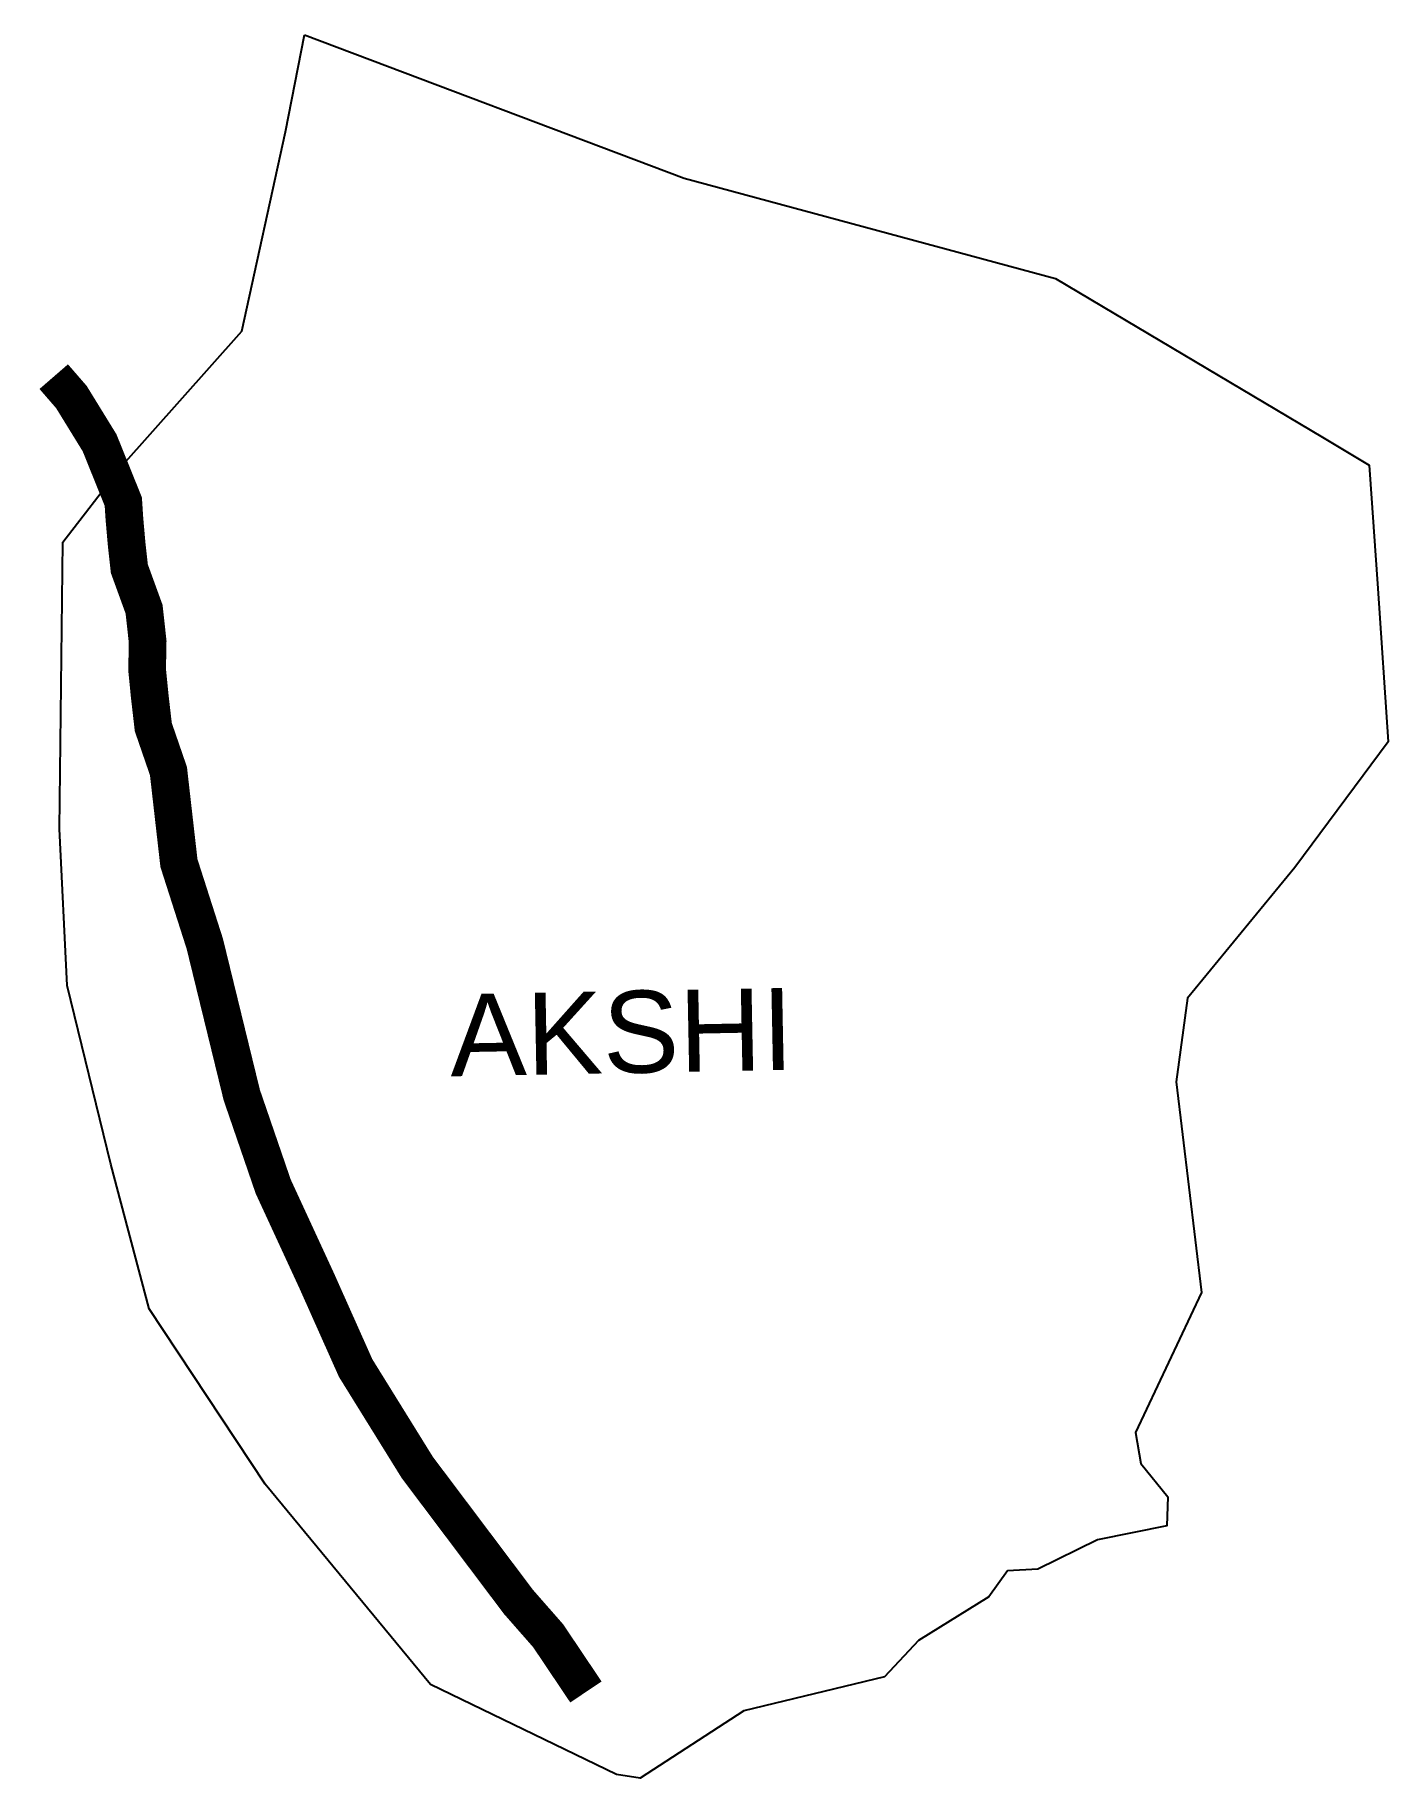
# Model space of a CAD drawing. Header units: metres. Extents: x 276634 to 278429, y 2059883 to 2062196.
import ezdxf

# ---------------------------------------------------------------- set-up
doc = ezdxf.new("R2010")
doc.units = ezdxf.units.M
for name, color, linetype in [('UNPROTECTED', 130, 'Continuous'), ('village', 3, 'Continuous'), ('VILLAGE NAME', 250, 'Continuous')]:
    doc.layers.add(name, color=color, linetype=linetype)
doc.styles.get("Standard").update_dxf_attribs({"font": 'simplex.shx'})

msp = doc.modelspace()

# ---------------------------------------------------------------- linework, layer by layer
at = {"layer": 'UNPROTECTED', "flags": 128}
msp.add_lwpolyline([(276658.7, 2061742.3, 50, 50, 0), (276682.2, 2061715.2, 50, 50, 0), (276719.5, 2061654.6, 50, 50, 0), (276751, 2061576.5, 50, 50, 0), (276752.5, 2061553.4, 50, 50, 0), (276755.5, 2061519.2, 50, 50, 0), (276759, 2061487.6, 50, 50, 0), (276778.6, 2061433.7, 50, 50, 0), (276783.3, 2061390.8, 50, 50, 0), (276782.6, 2061353.4, 50, 50, 0), (276786.1, 2061318.1, 50, 50, 0), (276790.8, 2061277.4, 50, 50, 0), (276810.9, 2061219.1, 50, 50, 0), (276824.8, 2061097.1, 50, 50, 0), (276859.1, 2060990.1, 50, 50, 0), (276908.2, 2060789.3, 50, 50, 0), (276949.8, 2060668.2, 50, 50, 0), (277007.8, 2060542.5, 50, 50, 0), (277059.2, 2060427.3, 50, 50, 0), (277141, 2060295.4, 50, 50, 0), (277275.3, 2060117, 50, 50, 0), (277314.6, 2060072.2, 50, 50, 0), (277364.7, 2059997.6, 0, 0, 0)], format="xyseb", dxfattribs=at)
at = {"layer": 'village', "flags": 128}
msp.add_lwpolyline([(276991.3, 2062195.7), (277494.9, 2062005.4)], dxfattribs=at)
at = {"layer": 'village'}
for points in [[(276670.7, 2061522.6, 0), (276747.4, 2061621.6, 0), (276908.1, 2061802.6, 0), (276966.3, 2062067.2, 0), (276991.3, 2062195.7, 0)], [(277494.9, 2062005.4, 0), (277987.5, 2061872.3, 0), (278341.9, 2061661.9, 0), (278403.9, 2061625.1, 0), (278415.1, 2061461.4, 0), (278428.9, 2061257.9, 0), (278305.1, 2061091.2, 0), (278162.9, 2060918.1, 0), (278147.5, 2060806.7, 0), (278181.4, 2060527.3, 0), (278093.8, 2060341.7, 0), (278101, 2060300.5, 0), (278136.6, 2060256.3, 0), (278135.3, 2060217.8, 0), (278043.4, 2060199.4, 0), (277964.3, 2060160.6, 0), (277924.1, 2060158.5, 0), (277899.1, 2060123.9, 0), (277805.7, 2060065.7, 0), (277760.6, 2060017.9, 0), (277574.3, 2059972.8, 0), (277436.8, 2059883.3, 0), (277405.1, 2059888.1, 0), (277158.4, 2060007.5, 0), (276939.2, 2060273.1, 0), (276785.4, 2060505.8, 0), (276734.5, 2060697.7, 0), (276676.5, 2060934.5, 0), (276666.3, 2061142.4, 0), (276670.7, 2061522.6, 0)]]:
    msp.add_polyline3d(points, dxfattribs=at)

# ---------------------------------------------------------------- texts
at = {"layer": 'VILLAGE NAME', "insert": (277183.2, 2060922.9), "char_height": 108.748, "attachment_point": 1, "rotation": 1.1028}
msp.add_mtext_dynamic_manual_height_columns('{\\fArial|b0|i0|c0|p34;AKSHI}', width=726.929, gutter_width=543.7, heights=[0], dxfattribs=at)

doc.saveas('drawing.dxf')
